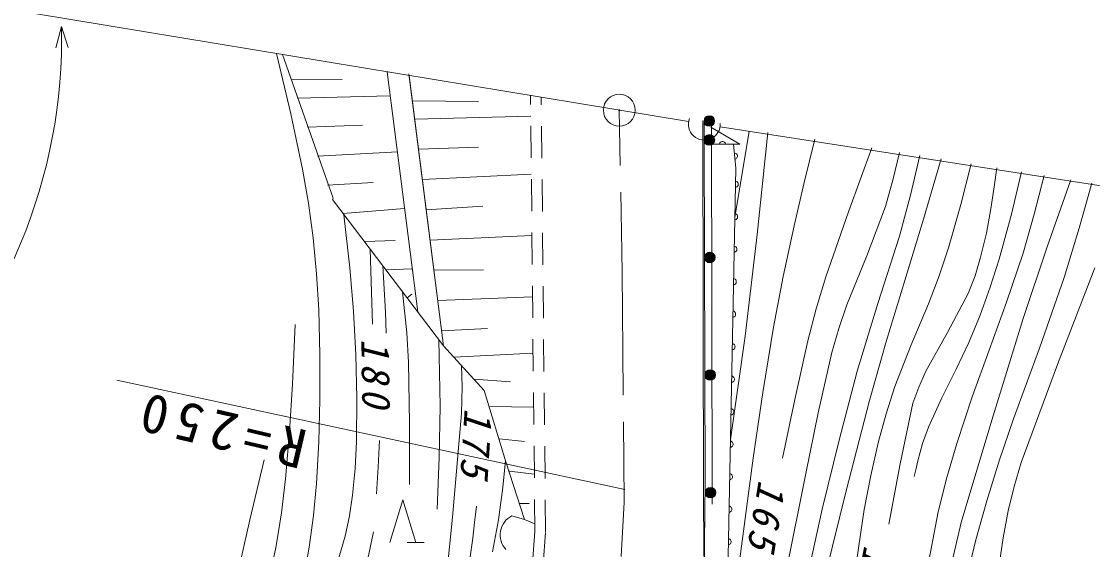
# Model space of a CAD drawing. Units: millimetres, scale not verified. Extents: x 30705 to 670705, y 16818 to 376818.
# Drawn here: x 171885 to 222034, y 311075 to 335823 of the extents above; entities that cross this region are included whole.
import ezdxf

# ---------------------------------------------------------------- set-up
doc = ezdxf.new("R2010")
doc.units = ezdxf.units.MM
doc.header["$LTSCALE"] = 1000
doc.linetypes.add('USER1', pattern=[5, 3.75, -1.25])
doc.linetypes.add('USER2', pattern=[2.5, 1.5, -1])
doc.layers.add('S-SUV', color=7, linetype='Continuous', lineweight=13)
doc.styles.add('ＭＳ ゴシック', font='')
doc.styles.add('ＭＳ 明朝', font='')
doc.styles.get('ＭＳ ゴシック').set_extended_font_data('MS Gothic')
doc.styles.get('ＭＳ 明朝').set_extended_font_data('MS Mincho')

# ---------------------------------------------------------------- blocks, each defined once
blk = doc.blocks.new('BUHIN128')
at = {"color": 7, "linetype": 'Continuous', "lineweight": 13}
for radius in [746, 22.5]:
    blk.add_circle((0, 0), radius, dxfattribs=at)

msp = doc.modelspace()

# ---------------------------------------------------------------- linework, layer by layer
at = {"layer": 'S-SUV'}
for p, q in [((203118, 331127), (168113, 336911)), ((173498, 334584), (173761, 335591)), ((173761, 335591), (174071, 334598)), ((183834, 334313), (184496, 331485)), ((186474, 327538), (184114, 334267)), ((184527, 333091), (186898, 333104)), ((190440, 322214), (189009, 333458)), ((190027, 333374), (191651, 320619)), ((191651, 320619), (190038, 333288)), ((184813, 332230), (189151, 332337)), ((190190, 332094), (193290, 332070)), ((184496, 331485), (185039, 328903)), ((190298, 331248), (195730, 331382)), ((203790, 331165), (203823, 313194)), ((203843, 331157), (203845, 330268)), ((204190, 331101), (204223, 313196)), ((185279, 330872), (187855, 330960)), ((203843, 330768), (203845, 330268)), ((205524, 330070), (204169, 330860)), ((204599, 330890), (233123, 326466)), ((205291, 326642), (205958, 330679)), ((206828, 330615), (206328, 325842)), ((203845, 330268), (203846, 329768)), ((203845, 330268), (203903, 314228)), ((205224, 330069), (204192, 330067)), ((204558, 330068), (204570, 330102)), ((204570, 330102), (204588, 330132)), ((204588, 330132), (204616, 330165)), ((204616, 330165), (204649, 330183)), ((204649, 330183), (204684, 330193)), ((204684, 330193), (204731, 330193)), ((204731, 330193), (204766, 330183)), ((204766, 330183), (204799, 330165)), ((204799, 330165), (204829, 330132)), ((204829, 330132), (204847, 330103)), ((204847, 330103), (204858, 330068)), ((205224, 330069), (205524, 330070)), ((205338, 328951), (205224, 330069)), ((208537, 328273), (209028, 330303)), ((185745, 329514), (189486, 329709)), ((190478, 329831), (193290, 329926)), ((205265, 329659), (205301, 329651)), ((205301, 329651), (205332, 329636)), ((205332, 329636), (205368, 329611)), ((205368, 329611), (205389, 329580)), ((205389, 329580), (205403, 329546)), ((205408, 329500), (205401, 329464)), ((205403, 329546), (205408, 329500)), ((211698, 329896), (210601, 326907)), ((212699, 328439), (212998, 329687)), ((213954, 329534), (213515, 327680)), ((205329, 329376), (205296, 329361)), ((205356, 329397), (205329, 329376)), ((205386, 329429), (205356, 329397)), ((205401, 329464), (205386, 329429)), ((214123, 326562), (214938, 329376)), ((216355, 329148), (215866, 327238)), ((185039, 328903), (185318, 327300)), ((190659, 328414), (195757, 328663)), ((204905, 307640), (205338, 328951)), ((217431, 328067), (217552, 328956)), ((218711, 328770), (218234, 326794)), ((219305, 326788), (219763, 328601)), ((186211, 328156), (188352, 328280)), ((205354, 328051), (205319, 328040)), ((205325, 328340), (205359, 328328)), ((205383, 328068), (205354, 328051)), ((205359, 328328), (205388, 328309)), ((205417, 328097), (205383, 328068)), ((205388, 328309), (205421, 328280)), ((205436, 328129), (205417, 328097)), ((205421, 328280), (205438, 328246)), ((205447, 328164), (205436, 328129)), ((205438, 328246), (205448, 328211)), ((205448, 328211), (205447, 328164)), ((208061, 326240), (208537, 328273)), ((212335, 327156), (212699, 328439)), ((217275, 327041), (217431, 328067)), ((221018, 328400), (219909, 325261)), ((221403, 326131), (221999, 328242)), ((186444, 327477), (186474, 327538)), ((191651, 320619), (186444, 327477)), ((213515, 327680), (213001, 325764)), ((185318, 327300), (185539, 325680)), ((186943, 326819), (189824, 327053)), ((190839, 326997), (193482, 327170)), ((211464, 324839), (212335, 327156)), ((215866, 327238), (215288, 325221)), ((217064, 325901), (217275, 327041)), ((187265, 324269), (186984, 326766)), ((205323, 326529), (205288, 326518)), ((205294, 326818), (205329, 326805)), ((205353, 326546), (205323, 326529)), ((205329, 326805), (205357, 326787)), ((205386, 326575), (205353, 326546)), ((205357, 326787), (205390, 326758)), ((205405, 326607), (205386, 326575)), ((205390, 326758), (205407, 326724)), ((205416, 326642), (205405, 326607)), ((205407, 326724), (205417, 326689)), ((205417, 326689), (205416, 326642)), ((210601, 326907), (209545, 323854)), ((213248, 323685), (214123, 326562)), ((218234, 326794), (217662, 324680)), ((218782, 324964), (219305, 326788)), ((207549, 323867), (208061, 326240)), ((220704, 323827), (221403, 326131)), ((185539, 325680), (185700, 324000)), ((187942, 325504), (189386, 325563)), ((191020, 325580), (195786, 325793)), ((206328, 325842), (205768, 321071)), ((213001, 325764), (211975, 322612)), ((216793, 324769), (217064, 325901)), ((188321, 321645), (188213, 325147)), ((205292, 325006), (205257, 324996)), ((205263, 325296), (205298, 325283)), ((205322, 325024), (205292, 325006)), ((205298, 325283), (205327, 325264)), ((205355, 325052), (205322, 325024)), ((205327, 325264), (205359, 325235)), ((205374, 325085), (205355, 325052)), ((205359, 325235), (205376, 325202)), ((205385, 325120), (205374, 325085)), ((205376, 325202), (205386, 325166)), ((205386, 325166), (205385, 325120)), ((215288, 325221), (214846, 323895)), ((219909, 325261), (218786, 321899)), ((210535, 322540), (211464, 324839)), ((216530, 323907), (216793, 324769)), ((217662, 324680), (217247, 323366)), ((218011, 322675), (218782, 324964)), ((185700, 324000), (185802, 322304)), ((187431, 322239), (187265, 324269)), ((188808, 324363), (188924, 322205)), ((188941, 324188), (190182, 324236)), ((191200, 324162), (193520, 324184)), ((222142, 324279), (220390, 319741)), ((205261, 323484), (205226, 323474)), ((205233, 323773), (205267, 323761)), ((205291, 323501), (205261, 323484)), ((205267, 323761), (205296, 323742)), ((205324, 323530), (205291, 323501)), ((205296, 323742), (205328, 323713)), ((205343, 323563), (205324, 323530)), ((205328, 323713), (205345, 323680)), ((205354, 323598), (205343, 323563)), ((205345, 323680), (205355, 323644)), ((205355, 323644), (205354, 323598)), ((207097, 321491), (207549, 323867)), ((209545, 323854), (209098, 322361)), ((212392, 320878), (213248, 323685)), ((214846, 323895), (214348, 322590)), ((216214, 323078), (216530, 323907)), ((219549, 320507), (220704, 323827)), ((189926, 321235), (189724, 323157)), ((189940, 322872), (190168, 323045)), ((215247, 321244), (216214, 323078)), ((217247, 323366), (216771, 322064)), ((191380, 322745), (195815, 322924)), ((210153, 321437), (210535, 322540)), ((211975, 322612), (211005, 319433)), ((214348, 322590), (213536, 320668)), ((217185, 320412), (218011, 322675)), ((185802, 322304), (185859, 320203)), ((187537, 320202), (187431, 322239)), ((188924, 322205), (188968, 321218)), ((205230, 321962), (205196, 321951)), ((205202, 322251), (205236, 322239)), ((205260, 321979), (205230, 321962)), ((205236, 322239), (205265, 322220)), ((205293, 322008), (205260, 321979)), ((205265, 322220), (205297, 322191)), ((205312, 322040), (205293, 322008)), ((205297, 322191), (205315, 322157)), ((205323, 322075), (205312, 322040)), ((205315, 322157), (205324, 322122)), ((205324, 322122), (205323, 322075)), ((209098, 322361), (208709, 320852)), ((216771, 322064), (216237, 320783)), ((184641, 320217), (184700, 321614)), ((206592, 318433), (207097, 321491)), ((218786, 321899), (217310, 317132)), ((190010, 319860), (189926, 321235)), ((191561, 321328), (193711, 321428)), ((205768, 321071), (205080, 316236)), ((209828, 320316), (210153, 321437)), ((214228, 319441), (215247, 321244)), ((191493, 317802), (191423, 320920)), ((193554, 318532), (191651, 320619)), ((205171, 320729), (205205, 320716)), ((205229, 320457), (205199, 320440)), ((205205, 320716), (205234, 320698)), ((205263, 320486), (205229, 320457)), ((205234, 320698), (205266, 320668)), ((205281, 320518), (205263, 320486)), ((205266, 320668), (205284, 320635)), ((205292, 320553), (205281, 320518)), ((205284, 320635), (205293, 320600)), ((205293, 320600), (205292, 320553)), ((208709, 320852), (208094, 318103)), ((211595, 318059), (212392, 320878)), ((213536, 320668), (212780, 318724)), ((216237, 320783), (215646, 319523)), ((218335, 317203), (219549, 320507)), ((184576, 318831), (184641, 320217)), ((185859, 320203), (185855, 318090)), ((187582, 318168), (187537, 320202)), ((192127, 320097), (195842, 320280)), ((205199, 320440), (205165, 320429)), ((209185, 317477), (209828, 320316)), ((216404, 318238), (217185, 320412)), ((190061, 316993), (190010, 319860)), ((192494, 319695), (192520, 318704)), ((215646, 319523), (214972, 318180)), ((220390, 319741), (218687, 315163)), ((200130, 313893), (176351, 319017)), ((193078, 319054), (194783, 318940)), ((205140, 319207), (205174, 319194)), ((205174, 319194), (205203, 319175)), ((205232, 318963), (205198, 318935)), ((205203, 319175), (205235, 319146)), ((205250, 318996), (205232, 318963)), ((205235, 319146), (205253, 319113)), ((205262, 319031), (205250, 318996)), ((205253, 319113), (205263, 319077)), ((205263, 319077), (205262, 319031)), ((211005, 319433), (210163, 316208)), ((213893, 318691), (214228, 319441)), ((184442, 316608), (184576, 318831)), ((192520, 318704), (192493, 317449)), ((194563, 315191), (193554, 318532)), ((205169, 318917), (205134, 318907)), ((205198, 318935), (205169, 318917)), ((212780, 318724), (212367, 317440)), ((213619, 317929), (213893, 318691)), ((185855, 318090), (185807, 316130)), ((187567, 316137), (187582, 318168)), ((206146, 315366), (206592, 318433)), ((208094, 318103), (207515, 315351)), ((210497, 313831), (211595, 318059)), ((214972, 318180), (214355, 316817)), ((215679, 316046), (216404, 318238)), ((191449, 315387), (191493, 317802)), ((192493, 317449), (192063, 312592)), ((193790, 317776), (195867, 317754)), ((205109, 317684), (205143, 317672)), ((205143, 317672), (205172, 317653)), ((205172, 317653), (205205, 317624)), ((205219, 317474), (205201, 317441)), ((205205, 317624), (205222, 317591)), ((205231, 317509), (205219, 317474)), ((205222, 317591), (205232, 317555)), ((205232, 317555), (205231, 317509)), ((208604, 314636), (209185, 317477)), ((213027, 315097), (213619, 317929)), ((190051, 314126), (190061, 316993)), ((205138, 317395), (205103, 317384)), ((205167, 317412), (205138, 317395)), ((205201, 317441), (205167, 317412)), ((212367, 317440), (212010, 316138)), ((217310, 317132), (215887, 312340)), ((217675, 315283), (218335, 317203)), ((184248, 314385), (184442, 316608)), ((214355, 316817), (214079, 316039)), ((185807, 316130), (185699, 314166)), ((187509, 314873), (187567, 316137)), ((188652, 316192), (188582, 314936)), ((194261, 316264), (195434, 316146)), ((205078, 316162), (205112, 316149)), ((205112, 316149), (205141, 316131)), ((205141, 316131), (205174, 316102)), ((205189, 315951), (205170, 315919)), ((205174, 316102), (205191, 316068)), ((205200, 315986), (205189, 315951)), ((205191, 316068), (205201, 316033)), ((205201, 316033), (205200, 315986)), ((210163, 316208), (209380, 312968)), ((212010, 316138), (211648, 314551)), ((214079, 316039), (213860, 315241)), ((215215, 314455), (215679, 316046)), ((205107, 315873), (205072, 315862)), ((205136, 315890), (205107, 315873)), ((205170, 315919), (205136, 315890)), ((182574, 312462), (183253, 315273)), ((191344, 312971), (191449, 315387)), ((194542, 315256), (194419, 313979)), ((195440, 312485), (194563, 315191)), ((205487, 310413), (206146, 315366)), ((212496, 312262), (213027, 315097)), ((213860, 315241), (213771, 314871)), ((217076, 313355), (217675, 315283)), ((218687, 315163), (218356, 314032)), ((187391, 313628), (187509, 314873)), ((188582, 314936), (188501, 313680)), ((194733, 314753), (195898, 314615)), ((205047, 314640), (205081, 314627)), ((205081, 314627), (205110, 314609)), ((205110, 314609), (205143, 314579)), ((205143, 314579), (205160, 314546)), ((205169, 314464), (205158, 314429)), ((205160, 314546), (205170, 314511)), ((205170, 314511), (205169, 314464)), ((207626, 309739), (208604, 314636)), ((211648, 314551), (211344, 312950)), ((213771, 314871), (213686, 314500)), ((214808, 312850), (215215, 314455)), ((184056, 312805), (184248, 314385)), ((185699, 314166), (185561, 312674)), ((194419, 313979), (194213, 312474)), ((203903, 314228), (203817, 308240)), ((205076, 314351), (205041, 314340)), ((205105, 314368), (205076, 314351)), ((205139, 314396), (205105, 314368)), ((205158, 314429), (205139, 314396)), ((218356, 314032), (218083, 312887)), ((187244, 312651), (187391, 313628)), ((209458, 309590), (210497, 313831)), ((189136, 311404), (189746, 313399)), ((189746, 313399), (190356, 311404)), ((193100, 312352), (193183, 313105)), ((195204, 313241), (195664, 313236)), ((203823, 313194), (203854, 308739)), ((205016, 313118), (205051, 313105)), ((205051, 313105), (205079, 313086)), ((205079, 313086), (205112, 313057)), ((205112, 313057), (205129, 313024)), ((205138, 312942), (205127, 312907)), ((205129, 313024), (205139, 312988)), ((205139, 312988), (205138, 312942)), ((209380, 312968), (209011, 311333)), ((211344, 312950), (210681, 308538)), ((216575, 311534), (217076, 313355)), ((181929, 309616), (182574, 312462)), ((183805, 311244), (184056, 312805)), ((185561, 312674), (185363, 311187)), ((187040, 311698), (187244, 312651)), ((192063, 312592), (191572, 307737)), ((194213, 312474), (193946, 310968)), ((194851, 312660), (195440, 312485)), ((195440, 312485), (195922, 312280)), ((205045, 312828), (205010, 312818)), ((205075, 312846), (205045, 312828)), ((205108, 312874), (205075, 312846)), ((205127, 312907), (205108, 312874)), ((213873, 307965), (214808, 312850)), ((218083, 312887), (217851, 311629)), ((193014, 311610), (193100, 312352)), ((215887, 312340), (215502, 310729)), ((186664, 310419), (187040, 311698)), ((188363, 311908), (187963, 309956)), ((192798, 310079), (193014, 311610)), ((204985, 311595), (205020, 311583)), ((205020, 311583), (205049, 311564)), ((205049, 311564), (205081, 311535)), ((205081, 311535), (205098, 311502)), ((205098, 311502), (205108, 311466)), ((205108, 311466), (205107, 311420)), ((216133, 309700), (216575, 311534)), ((217851, 311629), (217654, 310364)), ((183539, 309941), (183805, 311244)), ((185363, 311187), (185136, 309945)), ((189941, 311404), (190741, 311404)), ((205014, 311306), (204979, 311295)), ((205044, 311323), (205014, 311306)), ((205077, 311352), (205044, 311323)), ((205096, 311385), (205077, 311352)), ((205107, 311420), (205096, 311385)), ((209011, 311333), (208649, 309686))]:
    msp.add_line(p, q, dxfattribs=at)
at = {"layer": 'S-SUV', "linetype": 'USER2'}
for p, q in [((195925, 311930), (195720, 332349)), ((196425, 311914), (196221, 332266)), ((195635, 307940), (195925, 311930)), ((196132, 307881), (196425, 311914))]:
    msp.add_line(p, q, dxfattribs=at)
at = {"layer": 'S-SUV', "linetype": 'USER1'}
for p, q in [((200014, 324068), (199876, 331663)), ((200044, 320385), (200014, 324068)), ((200098, 313304), (200044, 320385)), ((199681, 305762), (200098, 313304))]:
    msp.add_line(p, q, dxfattribs=at)
at = {"layer": 'S-SUV'}
for centre, radius in [((203858, 331005), 22.5), ((204091, 331157), 249), ((204091, 331157), 220), ((204091, 331157), 191), ((204091, 331157), 161), ((204091, 331157), 132), ((204091, 331157), 97.5), ((204091, 331157), 67.5), ((204091, 331157), 38.7), ((204091, 331157), 7.5), ((204094, 330269), 249), ((204094, 330269), 249), ((204094, 330269), 220), ((204094, 330269), 220), ((204094, 330269), 191), ((204094, 330269), 191), ((204094, 330269), 161), ((204094, 330269), 161), ((204094, 330269), 132), ((204094, 330269), 132), ((204094, 330269), 97.5), ((204094, 330269), 97.5), ((204094, 330269), 67.5), ((204094, 330269), 67.5), ((204094, 330269), 38.7), ((204094, 330269), 38.7), ((204094, 330269), 7.5), ((204094, 330269), 7.5), ((204113, 324762), 249), ((204113, 324762), 220), ((204113, 324762), 191), ((204113, 324762), 161), ((204113, 324762), 132), ((204113, 324762), 97.5), ((204113, 324762), 67.5), ((204113, 324762), 38.7), ((204113, 324762), 7.5), ((204133, 319255), 249), ((204133, 319255), 220), ((204133, 319255), 191), ((204133, 319255), 161), ((204133, 319255), 132), ((204133, 319255), 97.5), ((204133, 319255), 67.5), ((204133, 319255), 38.7), ((204133, 319255), 7.5), ((204145, 313743), 249), ((204145, 313743), 220), ((204145, 313743), 191), ((204145, 313743), 161), ((204145, 313743), 132), ((204145, 313743), 97.5), ((204145, 313743), 67.5), ((204145, 313743), 38.7), ((204145, 313743), 7.5)]:
    msp.add_circle(centre, radius, dxfattribs=at)
for centre, radius, start, end in [((148708, 335043), 25060, 313.5425, 1.2544), ((203858, 331005), 746, 159.4628, 2.3), ((195304, 311762), 1006, 116.8037, 223.0637)]:
    msp.add_arc(centre, radius, start, end, dxfattribs=at)

# ---------------------------------------------------------------- block references
at = {"layer": 'S-SUV', "rotation": 87.58333}
msp.add_blockref('BUHIN128', (199876, 331663), dxfattribs=at)

# ---------------------------------------------------------------- texts
at = {"layer": 'S-SUV', "attachment_point": 7}
for s, insert, char_height, rotation, style in [('\\T1.28;\\Q15;180', (187776, 320945), 1320, 270.9, 'ＭＳ 明朝'), ('\\T1.32;R=250', (185371, 316661), 1833, 166.8, 'ＭＳ ゴシック'), ('\\T1.28;\\Q15;175', (192618, 317716), 1320, 266.4, 'ＭＳ 明朝'), ('\\T1.28;\\Q15;165', (206392, 314375), 1320, 260.4, 'ＭＳ 明朝'), ('\\T1.28;\\Q15;160', (211341, 311320), 1320, 258.7, 'ＭＳ 明朝')]:
    msp.add_mtext(s, dxfattribs=dict(at, insert=insert, char_height=char_height, rotation=rotation, style=style))

doc.saveas('drawing.dxf')
